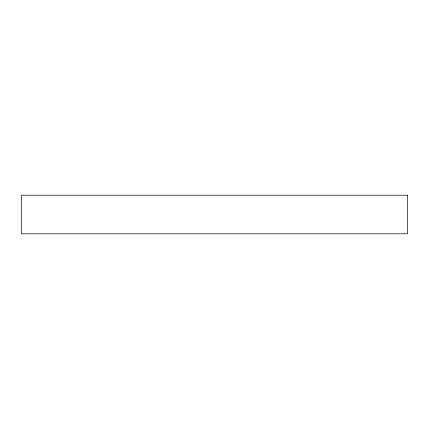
<?xml version="1.0" encoding="UTF-8"?>
<svg xmlns="http://www.w3.org/2000/svg" width="429" height="429" viewBox="0 0 429 429"><rect width="100%" height="100%" fill="white"/><g stroke="black" fill="none" stroke-linecap="round" stroke-linejoin="round"><path stroke-width="0.64" d="M407.55 195.195L21.45 195.195L21.45 233.805L407.55 233.805L407.55 195.195"/></g></svg>
